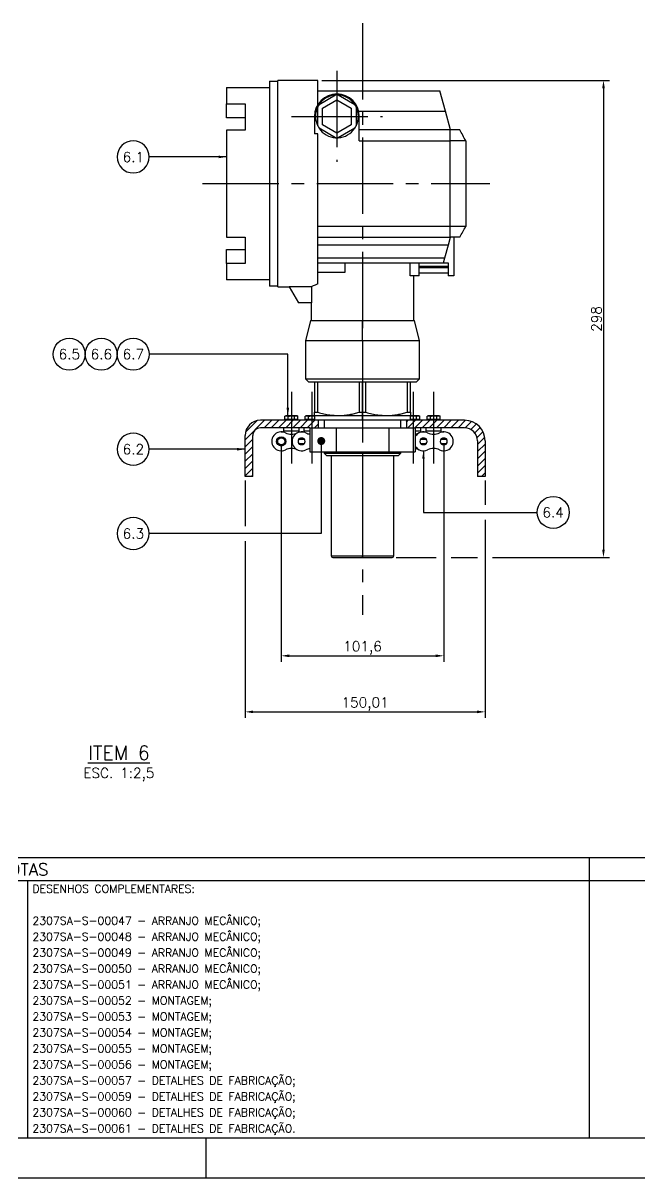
# Model space of a CAD drawing. Header units: metres. Extents: x 0 to 2102, y 0 to 1485.
# Drawn here: x 411 to 796, y 0 to 721 of the extents above; entities that cross this region are included whole.
import ezdxf
from ezdxf.enums import TextEntityAlignment as Align

# ---------------------------------------------------------------- set-up
doc = ezdxf.new("R2010")
doc.units = ezdxf.units.M
doc.header["$LTSCALE"] = 2.5
doc.linetypes.add('CENTER2', pattern=[28.575, 19.05, -3.175, 3.175, -3.175])
for name, color, linetype in [('FRL2', 2, 'Continuous'), ('FRL4', 4, 'Continuous'), ('FRL5', 5, 'Continuous'), ('FRL6', 6, 'Continuous'), ('FRL7', 7, 'Continuous'), ('FRR120', 5, 'Continuous'), ('FRR140', 5, 'Continuous'), ('FRR175', 1, 'Continuous'), ('FRR80', 3, 'Continuous'), ('GSB', 7, 'Continuous'), ('SC1', 7, 'CENTER2'), ('SDM', 7, 'Continuous'), ('SHA', 7, 'Continuous'), ('SL4', 4, 'Continuous'), ('SR80', 3, 'Continuous')]:
    doc.layers.add(name, color=color, linetype=linetype)
doc.styles.add('R100', font='simplex.shx', dxfattribs={"height": 2.5})
doc.styles.add('R120', font='simplex.shx', dxfattribs={"height": 3})
doc.styles.add('R140', font='simplex.shx', dxfattribs={"height": 3.5})
doc.styles.add('R80', font='simplex.shx', dxfattribs={"height": 2})
doc.styles.add('ROMANS', font='ROMANS.SHX')
doc.dimstyles.new('2.5___1-2.5', dxfattribs={"dimscale": 2.5, "dimtxt": 2.5, "dimasz": 2, "dimexe": 1.5, "dimexo": 1, "dimgap": 0.5, "dimtad": 1, "dimzin": 12, "dimtxsty": 'ROMANS', "dimcen": 0, "dimclrd": 256, "dimclre": 256, "dimclrt": 3, "dimazin": 3, "dimtfac": 1, "dimtmove": 0, "dimatfit": 0, "dimfxl": 1, "dimlwd": -1, "dimlwe": -1, "dimarcsym": 0})

# ---------------------------------------------------------------- blocks, each defined once
blk = doc.blocks.new('A1')
at = {"layer": 'FRL2'}
for p, q in [((165.5, 10), (165.5, 74.3)), ((210, 10), (210, 0))]:
    blk.add_line(p, q, dxfattribs=at)
at = {"layer": 'FRL4', "linetype": 'Continuous'}
blk.add_line((25, 74.3), (471, 74.3), dxfattribs=at)
at = {"layer": 'FRL5'}
blk.add_line((25, 80), (831, 80), dxfattribs=at)
at = {"layer": 'FRL5', "linetype": 'Continuous'}
blk.add_line((306, 10), (306, 80), dxfattribs=at)
at = {"layer": 'FRL6', "linetype": 'Continuous'}
blk.add_line((25, 10), (831, 10), dxfattribs=at)
at = {"layer": 'FRL7', "linetype": 'Continuous'}
blk.add_line((0, 0), (841, 0), dxfattribs=at)
at = {"layer": 'FRR120', "style": 'R120'}
blk.add_text('NOTAS', height=3, dxfattribs=at).set_placement((158.02, 75.57))
for tag, p in [('FASE_DO_PROJETO', (659, 46.29)), ('ÁREA_E/OU_SUBÁREA', (659, 40.79)), ('TÍTULO_DO_DESENHO', (659, 35.29)), ('SUBTÍTULO_1_DO_DESENHO', (659, 29.79)), ('SUBTÍTULO_2_DO_DESENHO', (659, 24.29))]:
    blk.add_attdef(tag, p, '', height=3, dxfattribs=at)
at = {"layer": 'FRR140', "style": 'R140', "width": 0.91}
for tag, p in [('ESCALA', (671, 14.35)), ('REVISÃO', (823.5, 14.68))]:
    blk.add_attdef(tag, text='', height=3.5, dxfattribs=at).set_placement(p, align=Align.MIDDLE)
for tag, p in [('NÚMERO_DA_CONTRATADA', (687.72, 12.6)), ('NUMERO_VALE', (752.89, 12.6))]:
    blk.add_attdef(tag, p, '', height=3.5, dxfattribs=at)
at = {"layer": 'FRR175', "style": 'R120'}
for tag, p in [('CLASSIFICAÇÃO', (811.83, 67.73)), ('PROJETO', (716.31, 53.59)), ('N_PROJ_SE', (793.5, 53.59)), ('N_CONTRATO', (796.97, 47.3))]:
    blk.add_attdef(tag, text='', height=3, dxfattribs=at).set_placement(p, align=Align.MIDDLE_CENTER)
at = {"layer": 'FRR80', "style": 'R80'}
for tag, p in [('8A_REV', (476, 77.07)), ('EMIS.', (486, 77.07)), ('PROJ.', (585, 77.07)), ('DES.', (597, 77.07)), ('VER.', (609, 77.07)), ('APR.', (621, 77.07)), ('AUT.', (633.01, 77.07)), ('7A_REV', (476, 71.37)), ('EMIS.', (486, 71.37)), ('PROJ.', (585, 71.37)), ('DES.', (597, 71.37)), ('VER.', (609, 71.37)), ('APR.', (621, 71.37)), ('AUT.', (633.01, 71.37)), ('6A_REV', (476, 65.67)), ('EMIS.', (486, 65.67)), ('PROJ.', (585, 65.67)), ('DES.', (597, 65.67)), ('VER.', (609, 65.67)), ('APR.', (621, 65.67)), ('AUT.', (633.01, 65.67)), ('5A_REV', (476, 59.97)), ('EMIS.', (486, 59.97)), ('PROJ.', (585, 59.97)), ('DES.', (597, 59.97)), ('VER.', (609, 59.97)), ('APR.', (621, 59.97)), ('AUT.', (633.01, 59.97)), ('4A_REV', (476, 54.27)), ('EMIS.', (486, 54.27)), ('PROJ.', (585, 54.27)), ('DES.', (597, 54.27)), ('VER.', (609, 54.27)), ('APR.', (621, 54.27)), ('AUT.', (633.01, 54.27)), ('3A_REV', (476, 48.57)), ('EMIS.', (486, 48.57)), ('PROJ.', (585, 48.57)), ('DES.', (597, 48.57)), ('VER.', (609, 48.57)), ('APR.', (621, 48.57)), ('AUT.', (633.01, 48.57)), ('2A_REV', (476, 42.87)), ('EMIS.', (486, 42.87)), ('PROJ.', (585, 42.87)), ('DES.', (597, 42.87)), ('VER.', (609, 42.87)), ('APR.', (621, 42.87)), ('AUT.', (633.01, 42.87)), ('1a_REV', (476, 37.17)), ('EMIS.', (486, 37.17)), ('PROJ.', (585, 37.17)), ('DES.', (597, 37.17)), ('VER.', (609, 37.17)), ('APR.', (621, 37.17)), ('AUT.', (633.01, 37.17))]:
    blk.add_attdef(tag, text='', height=2, dxfattribs=at).set_placement(p, align=Align.MIDDLE)
for p in [(492.61, 76.08), (492.61, 70.38), (492.61, 64.68), (492.61, 58.98), (492.61, 53.28), (492.61, 47.58), (492.61, 41.88), (492.61, 36.18)]:
    blk.add_attdef('DESCRIÇÃO_DA_REVISÃO', p, '', height=2, dxfattribs=at)
at = {"layer": 'FRR80', "style": 'R80', "width": 0.85}
for p in [(648, 77.07), (648, 71.37), (648, 65.67), (648, 59.97), (648, 54.27), (648, 48.57), (648, 42.87), (648, 37.17)]:
    blk.add_attdef('DATA', text='', height=2, dxfattribs=at).set_placement(p, align=Align.MIDDLE)
blk = doc.blocks.new('*D98')
at = {"layer": 'Defpoints', "color": 0, "transparency": 16777216}
for p in [(595.01, 685.45), (641.51, 387.45), (773.65, 387.45)]:
    blk.add_point(p, dxfattribs=at)
at = {"layer": 'SDM', "transparency": 16777216}
for p, q in [((597.51, 685.45), (777.4, 685.45)), ((773.65, 680.45), (773.65, 392.45)), ((644.01, 387.45), (669.12, 387.45)), ((678.5, 387.45), (694.94, 387.45)), ((704.32, 387.45), (777.4, 387.45))]:
    blk.add_line(p, q, dxfattribs=at)
for points in [[(772.82, 680.45), (774.49, 680.45), (773.65, 685.45)], [(772.82, 392.45), (774.49, 392.45), (773.65, 387.45)]]:
    blk.add_solid(points, dxfattribs=at)
at = {"layer": 'SDM', "color": 3, "transparency": 16777216, "insert": (769.28, 536.45), "char_height": 6.25, "attachment_point": 5, "rotation": 90, "style": 'ROMANS'}
blk.add_mtext('298', dxfattribs=at)
blk = doc.blocks.new('*D99')
at = {"layer": 'Defpoints', "color": 0, "transparency": 16777216}
for p in [(549.62, 438.15), (699.63, 438.15), (699.63, 291.05)]:
    blk.add_point(p, dxfattribs=at)
at = {"layer": 'SDM', "transparency": 16777216}
for p, q in [((549.62, 435.65), (549.62, 407.13)), ((699.63, 435.65), (699.63, 420.32)), ((699.63, 410.95), (699.63, 287.3)), ((549.62, 397.76), (549.62, 287.3)), ((554.62, 291.05), (694.63, 291.05))]:
    blk.add_line(p, q, dxfattribs=at)
for points in [[(554.62, 291.89), (554.62, 290.22), (549.62, 291.05)], [(694.63, 291.89), (694.63, 290.22), (699.63, 291.05)]]:
    blk.add_solid(points, dxfattribs=at)
at = {"layer": 'SDM', "color": 3, "transparency": 16777216, "insert": (624.63, 296.02), "char_height": 6.25, "attachment_point": 5, "style": 'ROMANS'}
blk.add_mtext('150,01', dxfattribs=at)
blk = doc.blocks.new('CORTE')
at = {"layer": 'GSB', "color": 4, "style": 'R140'}
blk.add_attdef('%%UCORTE', text='', height=3.5, dxfattribs=at).set_placement((-0.25, 2.38), align=Align.MIDDLE_CENTER)
at = {"layer": 'GSB', "color": 3, "style": 'R100'}
blk.add_attdef('ESC.', text='', height=2.5, dxfattribs=at).set_placement((-0.25, -2.62), align=Align.MIDDLE_CENTER)
blk = doc.blocks.new('ITEM')
at = {"layer": 'GSB'}
blk.add_circle((0, 0), 4, dxfattribs=at)
blk = doc.blocks.new('*D131')
at = {"layer": 'Defpoints', "color": 0, "transparency": 16777216}
for p in [(572.21, 459.98), (673.81, 459.98), (673.81, 326.06)]:
    blk.add_point(p, dxfattribs=at)
at = {"layer": 'SDM', "transparency": 16777216}
for p, q in [((572.21, 457.48), (572.21, 322.31)), ((673.81, 457.48), (673.81, 322.31)), ((577.21, 326.06), (668.81, 326.06))]:
    blk.add_line(p, q, dxfattribs=at)
for points in [[(577.21, 326.89), (577.21, 325.22), (572.21, 326.06)], [(668.81, 326.89), (668.81, 325.22), (673.81, 326.06)]]:
    blk.add_solid(points, dxfattribs=at)
at = {"layer": 'SDM', "color": 3, "transparency": 16777216, "insert": (623.01, 331.03), "char_height": 6.25, "attachment_point": 5, "style": 'ROMANS'}
blk.add_mtext('101,6', dxfattribs=at)

msp = doc.modelspace()

# ---------------------------------------------------------------- hatches: boundary and pattern name
at = {"layer": 'SHA'}
h = msp.add_hatch(dxfattribs=at)
h.set_pattern_fill('ANSI31', color=256)
h.set_pattern_definition([(45, (3770.6474, -399.5103), (-2.245064, 2.245064), [])])
h.paths.add_polyline_path([(686.869, 473.147), (653.009, 473.147), (650.509, 473.147), (650.509, 468.384), (656.004, 468.384), (686.869, 468.384, -0.4142136), (694.869, 460.384), (694.869, 438.147), (699.631, 438.147), (699.631, 460.384, 0.4142136)])
h.paths.add_polyline_path([(559.149, 468.384), (590.013, 468.384), (595.509, 468.384), (595.509, 473.147), (593.009, 473.147), (559.149, 473.147, 0.4142136), (549.624, 463.622), (549.624, 438.147), (554.386, 438.147), (554.386, 463.622, -0.4142136)])

# ---------------------------------------------------------------- linework, layer by layer
at = {"layer": 'SC1'}
for p, q in [((623.009, 721.207), (623.009, 351.687)), ((607.009, 691.347), (607.009, 634.547)), ((578.609, 662.947), (635.409, 662.947)), ((523.009, 620.947), (702.509, 620.947)), ((578.559, 490.947), (578.559, 446.147)), ((591.259, 490.947), (591.259, 446.147)), ((654.759, 490.947), (654.759, 446.147)), ((667.459, 490.947), (667.459, 446.147))]:
    msp.add_line(p, q, dxfattribs=at)
at = {"layer": 'SL4'}
for p, q in [((570.009, 556.447), (570.009, 685.447)), ((595.009, 685.447), (570.009, 685.447)), ((595.009, 670.158), (595.009, 685.447)), ((538.009, 680.947), (538.009, 670.832)), ((538.009, 680.947), (564.889, 680.947)), ((564.889, 684.947), (564.889, 556.947)), ((564.889, 684.947), (570.009, 684.947)), ((595.009, 678.947), (671.444, 678.947)), ((674.873, 666.15), (671.444, 678.947)), ((538.009, 670.832), (549.709, 670.832)), ((538.009, 662.137), (538.009, 670.832)), ((549.709, 670.832), (549.709, 654.286)), ((595.845, 670.358), (606.173, 676.321)), ((598.009, 668.143), (607.009, 673.339)), ((607.009, 673.339), (616.009, 668.143)), ((607.845, 676.321), (618.173, 670.358)), ((595.009, 656.984), (595.009, 668.91)), ((598.009, 657.751), (598.009, 668.143)), ((616.009, 668.143), (616.009, 657.751)), ((619.009, 668.91), (619.009, 656.984)), ((620.637, 666.15), (674.873, 666.15)), ((678.009, 654.447), (674.873, 666.15)), ((549.709, 662.137), (538.009, 662.137)), ((593.009, 662.947), (593.009, 652.06)), ((607.009, 652.555), (598.009, 657.751)), ((616.009, 657.751), (607.009, 652.555)), ((621.009, 647.668), (621.009, 662.947)), ((538.009, 654.286), (538.009, 587.608)), ((549.709, 654.286), (538.009, 654.286)), ((595.009, 652.06), (593.009, 652.06)), ((595.009, 558.335), (595.009, 652.06)), ((606.173, 649.573), (595.845, 655.536)), ((618.173, 655.536), (607.845, 649.573)), ((677.509, 654.447), (621.009, 654.447)), ((683.772, 654.447), (677.509, 654.447)), ((677.509, 654.447), (677.509, 647.668)), ((621.009, 647.668), (677.509, 647.668)), ((687.509, 647.668), (677.509, 647.668)), ((677.509, 647.668), (677.509, 594.226)), ((687.509, 647.668), (687.509, 594.226)), ((677.509, 594.226), (595.009, 594.226)), ((687.509, 594.226), (677.509, 594.226)), ((677.509, 594.226), (677.509, 587.447)), ((538.009, 587.608), (549.709, 587.608)), ((549.709, 587.608), (549.709, 571.062)), ((595.009, 587.447), (677.509, 587.447)), ((676.74, 582.711), (678.009, 587.447)), ((683.772, 587.447), (677.509, 587.447)), ((680.009, 587.447), (680.009, 563.447)), ((538.009, 579.756), (549.709, 579.756)), ((538.009, 571.062), (538.009, 579.756)), ((595.009, 582.711), (676.74, 582.711)), ((674.551, 574.544), (676.74, 582.711)), ((538.009, 571.062), (538.009, 560.947)), ((549.709, 571.062), (538.009, 571.062)), ((595.009, 574.544), (674.551, 574.544)), ((595.009, 571.447), (673.722, 571.447)), ((611.873, 571.447), (611.873, 565.447)), ((652.871, 563.447), (652.871, 571.447)), ((658.509, 563.447), (658.509, 571.447)), ((673.722, 571.447), (674.551, 574.544)), ((673.722, 571.447), (676.509, 571.447)), ((676.509, 571.447), (676.509, 563.447)), ((611.873, 565.447), (595.009, 565.447)), ((658.509, 563.447), (652.871, 563.447)), ((655.009, 535.447), (655.009, 563.447)), ((658.509, 569.447), (676.509, 569.447)), ((658.509, 568.498), (676.509, 568.498)), ((676.509, 564.947), (658.509, 564.947)), ((680.009, 563.447), (676.509, 563.447)), ((564.889, 560.947), (538.009, 560.947)), ((570.009, 556.947), (564.889, 556.947)), ((570.009, 556.447), (577.235, 556.447)), ((591.044, 556.464), (577.225, 556.464)), ((577.225, 556.464), (583.009, 546.447)), ((591.044, 556.464), (591.044, 546.447)), ((591.044, 546.447), (583.009, 546.447)), ((591.009, 546.447), (591.009, 535.447)), ((590.509, 535.447), (587.409, 522.747)), ((590.509, 535.447), (623.009, 535.447)), ((623.009, 522.747), (623.009, 535.447)), ((623.009, 535.447), (655.509, 535.447)), ((658.609, 522.747), (655.509, 535.447)), ((587.409, 522.747), (587.409, 498.947)), ((623.009, 522.747), (587.409, 522.747)), ((623.009, 522.747), (623.009, 498.947)), ((658.609, 522.747), (623.009, 522.747)), ((658.609, 498.947), (658.609, 522.747)), ((587.409, 498.947), (589.409, 496.947)), ((587.409, 498.947), (623.009, 498.947)), ((623.009, 498.947), (658.609, 498.947)), ((623.009, 498.947), (623.009, 496.947)), ((656.609, 496.947), (658.609, 498.947)), ((623.009, 496.947), (589.409, 496.947)), ((593.009, 496.947), (593.009, 478.168)), ((595.098, 478.168), (595.098, 496.947)), ((620.92, 496.947), (620.92, 478.168)), ((656.609, 496.947), (623.009, 496.947)), ((623.009, 478.168), (623.009, 496.947)), ((625.098, 478.168), (625.098, 496.947)), ((650.92, 496.947), (650.92, 478.168)), ((653.009, 478.168), (653.009, 496.947)), ((593.009, 478.168), (595.098, 478.168)), ((593.009, 476.147), (593.009, 473.147)), ((593.009, 476.147), (608.009, 476.147)), ((608.009, 476.147), (623.009, 476.147)), ((620.92, 478.168), (623.009, 478.168)), ((623.009, 478.168), (625.098, 478.168)), ((623.009, 476.147), (623.009, 478.168)), ((623.009, 476.147), (638.009, 476.147)), ((623.009, 473.147), (623.009, 476.147)), ((638.009, 476.147), (653.009, 476.147)), ((650.92, 478.168), (653.009, 478.168)), ((653.009, 473.147), (653.009, 476.147)), ((593.009, 473.147), (559.149, 473.147)), ((575.059, 475.947), (574.517, 475.634)), ((574.517, 475.634), (575.528, 475.947)), ((574.517, 473.547), (574.517, 475.634)), ((575.528, 473.547), (574.517, 473.547)), ((575.528, 475.947), (575.059, 475.947)), ((575.059, 473.547), (575.059, 473.147)), ((578.559, 475.947), (575.528, 475.947)), ((576.538, 473.547), (575.528, 473.547)), ((576.538, 473.547), (576.538, 475.634)), ((578.559, 473.547), (576.538, 473.547)), ((581.59, 475.947), (578.559, 475.947)), ((580.58, 473.547), (578.559, 473.547)), ((580.58, 475.634), (581.59, 475.947)), ((580.58, 473.547), (580.58, 475.634)), ((581.59, 473.547), (580.58, 473.547)), ((582.059, 475.947), (581.59, 475.947)), ((582.6, 473.547), (581.59, 473.547)), ((582.6, 475.634), (582.059, 475.947)), ((582.059, 473.147), (582.059, 473.547)), ((582.6, 473.547), (582.6, 475.634)), ((587.759, 475.947), (587.217, 475.634)), ((587.217, 475.634), (588.228, 475.947)), ((587.217, 473.547), (587.217, 475.634)), ((588.228, 473.547), (587.217, 473.547)), ((588.228, 475.947), (587.759, 475.947)), ((587.759, 473.547), (587.759, 473.147)), ((591.259, 475.947), (588.228, 475.947)), ((589.238, 473.547), (588.228, 473.547)), ((589.238, 473.547), (589.238, 475.634)), ((591.259, 473.547), (589.238, 473.547)), ((593.009, 475.947), (591.259, 475.947)), ((593.009, 473.547), (591.259, 473.547)), ((623.009, 473.147), (593.009, 473.147)), ((595.509, 468.384), (595.509, 473.147)), ((599.107, 473.147), (599.107, 468.384)), ((638.009, 473.147), (623.009, 473.147)), ((623.009, 473.147), (623.009, 468.384)), ((653.009, 473.147), (638.009, 473.147)), ((646.91, 468.384), (646.91, 473.147)), ((650.509, 473.147), (650.509, 468.384)), ((654.759, 475.947), (653.009, 475.947)), ((654.759, 473.547), (653.009, 473.547)), ((686.869, 473.147), (653.009, 473.147)), ((657.79, 475.947), (654.759, 475.947)), ((656.78, 473.547), (654.759, 473.547)), ((656.78, 475.634), (657.79, 475.947)), ((656.78, 473.547), (656.78, 475.634)), ((657.79, 473.547), (656.78, 473.547)), ((658.259, 475.947), (657.79, 475.947)), ((658.8, 473.547), (657.79, 473.547)), ((658.8, 475.634), (658.259, 475.947)), ((658.259, 473.147), (658.259, 473.547)), ((658.8, 473.547), (658.8, 475.634)), ((663.959, 475.947), (663.417, 475.634)), ((663.417, 475.634), (664.428, 475.947)), ((663.417, 473.547), (663.417, 475.634)), ((664.428, 473.547), (663.417, 473.547)), ((664.428, 475.947), (663.959, 475.947)), ((663.959, 473.547), (663.959, 473.147)), ((667.459, 475.947), (664.428, 475.947)), ((665.438, 473.547), (664.428, 473.547)), ((665.438, 473.547), (665.438, 475.634)), ((667.459, 473.547), (665.438, 473.547)), ((670.49, 475.947), (667.459, 475.947)), ((669.48, 473.547), (667.459, 473.547)), ((669.48, 475.634), (670.49, 475.947)), ((669.48, 473.547), (669.48, 475.634)), ((670.49, 473.547), (669.48, 473.547)), ((670.959, 475.947), (670.49, 475.947)), ((671.5, 473.547), (670.49, 473.547)), ((671.5, 475.634), (670.959, 475.947)), ((670.959, 473.147), (670.959, 473.547)), ((671.5, 473.547), (671.5, 475.634)), ((549.624, 438.147), (549.624, 463.622)), ((554.386, 438.147), (554.386, 463.622)), ((590.013, 468.384), (559.149, 468.384)), ((572.209, 465.889), (573.809, 465.889)), ((573.809, 466.634), (573.809, 468.384)), ((573.809, 465.889), (573.809, 466.634)), ((573.809, 466.634), (583.309, 466.634)), ((583.309, 466.634), (583.309, 468.384)), ((583.309, 465.889), (583.309, 466.634)), ((583.309, 465.889), (584.909, 465.889)), ((584.909, 465.889), (586.509, 465.889)), ((586.509, 466.634), (586.509, 468.384)), ((586.509, 465.889), (586.509, 466.634)), ((586.509, 466.634), (590.013, 466.634)), ((590.013, 468.384), (590.013, 453.384)), ((590.013, 468.384), (606.511, 468.384)), ((606.511, 468.384), (606.511, 453.384)), ((606.511, 468.384), (639.507, 468.384)), ((639.507, 468.384), (639.507, 453.384)), ((639.507, 468.384), (656.004, 468.384)), ((686.869, 468.384), (656.004, 468.384)), ((656.004, 468.384), (656.004, 453.384)), ((656.004, 466.634), (659.509, 466.634)), ((659.509, 466.634), (659.509, 468.384)), ((659.509, 465.889), (659.509, 466.634)), ((659.509, 465.889), (661.109, 465.889)), ((661.109, 465.889), (662.709, 465.889)), ((662.709, 466.634), (662.709, 468.384)), ((662.709, 465.889), (662.709, 466.634)), ((662.709, 466.634), (672.209, 466.634)), ((672.209, 466.634), (672.209, 468.384)), ((672.209, 465.889), (672.209, 466.634)), ((672.209, 465.889), (673.809, 465.889)), ((583.129, 461.319), (586.689, 461.319)), ((583.129, 458.649), (586.689, 458.649)), ((659.329, 461.319), (662.889, 461.319)), ((659.329, 458.649), (662.889, 458.649)), ((672.029, 461.319), (675.589, 461.319)), ((672.029, 458.649), (675.589, 458.649)), ((694.869, 460.384), (694.869, 438.147)), ((699.631, 460.384), (699.631, 438.147)), ((590.013, 453.384), (606.511, 453.384)), ((599.107, 453.384), (599.107, 452.626)), ((599.107, 452.626), (600.586, 451.147)), ((599.107, 452.626), (623.009, 452.626)), ((600.586, 451.147), (623.009, 451.147)), ((603.509, 451.147), (603.509, 388.447)), ((606.511, 453.384), (639.507, 453.384)), ((623.009, 453.384), (623.009, 452.626)), ((623.009, 452.626), (646.91, 452.626)), ((623.009, 452.626), (623.009, 451.147)), ((623.009, 451.147), (645.431, 451.147)), ((623.009, 451.147), (623.009, 388.447)), ((639.507, 453.384), (656.004, 453.384)), ((642.509, 388.447), (642.509, 451.147)), ((645.431, 451.147), (646.91, 452.626)), ((646.91, 452.626), (646.91, 453.384)), ((554.386, 438.147), (549.624, 438.147)), ((699.631, 438.147), (694.869, 438.147)), ((603.509, 388.447), (623.009, 388.447)), ((604.509, 387.447), (623.009, 387.447)), ((623.009, 387.447), (623.009, 388.447)), ((623.009, 388.447), (642.509, 388.447)), ((623.009, 387.447), (641.509, 387.447))]:
    msp.add_line(p, q, dxfattribs=at)
for radius in [2.893, 2.804, 2.314, 2.225]:
    msp.add_circle((572.209, 459.984), radius, dxfattribs=at)
for centre, radius, start, end in [((607.009, 662.947), 14, 90, 180), ((607.009, 662.947), 13.4, 93.575608, 146.424392), ((607.009, 662.947), 13.4, 90, 93.575608), ((607.009, 662.947), 14, 0, 90), ((607.009, 662.947), 13.4, 86.424392, 90), ((607.009, 662.947), 13.4, 33.575608, 86.424392), ((607.009, 662.947), 13.4, 153.575608, 206.424392), ((607.009, 662.947), 13.4, 146.424392, 153.575608), ((607.009, 662.947), 13.4, 26.424392, 33.575608), ((607.009, 662.947), 13.4, 333.575608, 26.424392), ((607.009, 662.947), 13.4, 206.424392, 213.575608), ((607.009, 662.947), 13.4, 326.424392, 333.575608), ((607.009, 662.947), 13.4, 213.575608, 266.424392), ((607.009, 662.947), 13.4, 266.424392, 270), ((607.009, 662.947), 13.4, 270, 273.575608), ((607.009, 662.947), 13.4, 273.575608, 326.424392), ((631.009, 620.947), 62.5, 25.311065, 32.411754), ((631.009, 620.947), 62.5, 327.588246, 334.688935), ((559.149, 463.622), 9.525, 90, 180), ((686.869, 460.384), 12.763, 0, 90), ((559.149, 463.622), 4.763, 90, 180), ((572.209, 459.984), 5.905, 63.640837, 296.359164), ((578.559, 472.799), 8.397, 243.640839, 296.359161), ((584.909, 459.984), 5.905, 63.640839, 296.359164), ((591.259, 472.799), 8.397, 243.640837, 261.469466), ((661.109, 459.984), 5.905, 63.640839, 149.817161), ((654.759, 472.799), 8.397, 278.530534, 296.359161), ((667.459, 472.799), 8.397, 243.640837, 296.359161), ((673.809, 459.984), 5.905, 243.640839, 116.359164), ((686.869, 460.384), 8, 0, 90), ((578.559, 447.17), 8.397, 63.640837, 116.359161), ((584.909, 459.984), 2.225, 143.130102, 216.869898), ((584.909, 459.984), 2.225, 323.130102, 36.869898), ((591.259, 447.17), 8.397, 98.530534, 116.359161), ((661.109, 459.984), 5.905, 210.182839, 296.359164), ((654.759, 447.17), 8.397, 63.640837, 81.469466), ((661.109, 459.984), 2.225, 143.130102, 216.869898), ((661.109, 459.984), 2.225, 323.130102, 36.869898), ((667.459, 447.17), 8.397, 63.640837, 116.359161), ((673.809, 459.984), 2.225, 143.130102, 216.869898), ((673.809, 459.984), 2.225, 323.130102, 36.869898), ((604.509, 388.447), 1, 180, 270), ((641.509, 388.447), 1, 270, 0)]:
    msp.add_arc(centre, radius, start, end, dxfattribs=at)
for points, knots in [([(595.009, 558.335), (594.452, 558.082), (593.339, 557.577), (592.158, 557.011), (591.334, 556.608), (591.14, 556.512), (591.044, 556.464)], [0, 0, 0, 0, 0.2529184, 0.5051938, 0.7549002, 1, 1, 1, 1]), ([(593.009, 476.147), (593.009, 476.177), (593.009, 476.239), (593.009, 476.701), (593.009, 477.341), (593.009, 477.887), (593.009, 478.168)], [0, 0, 0, 0, 0.26828836, 0.54105748, 0.76421873, 1, 1, 1, 1]), ([(595.098, 478.168), (596.359, 477.82), (598.802, 477.147), (603.108, 476.349), (606.167, 476.223), (608.009, 476.147)], [0, 0, 0, 0, 0.2977358, 0.5770217, 1, 1, 1, 1]), ([(608.009, 476.147), (609.177, 476.177), (611.534, 476.239), (614.841, 476.701), (617.98, 477.341), (619.922, 477.887), (620.92, 478.168)], [0, 0, 0, 0, 0.26828836, 0.54105748, 0.76421873, 1, 1, 1, 1]), ([(625.098, 478.168), (626.359, 477.82), (628.802, 477.147), (633.108, 476.349), (636.167, 476.223), (638.009, 476.147)], [0, 0, 0, 0, 0.2977358, 0.5770217, 1, 1, 1, 1]), ([(638.009, 476.147), (639.177, 476.177), (641.534, 476.239), (644.841, 476.701), (647.98, 477.341), (649.922, 477.887), (650.92, 478.168)], [0, 0, 0, 0, 0.2682884, 0.5410575, 0.7642187, 1, 1, 1, 1]), ([(653.009, 478.168), (653.009, 477.82), (653.009, 477.147), (653.009, 476.349), (653.009, 476.223), (653.009, 476.147)], [0, 0, 0, 0, 0.2977358, 0.5770217, 1, 1, 1, 1]), ([(575.528, 475.947), (575.552, 475.947), (575.893, 475.942), (576.227, 475.783), (576.538, 475.634)], [0, 0, 0, 0, 0.0701742, 1, 1, 1, 1]), ([(576.538, 475.634), (577.057, 475.764), (577.723, 475.93), (578.407, 475.944), (578.559, 475.947)], [0, 0, 0, 0, 0.7781315, 1, 1, 1, 1]), ([(578.559, 475.947), (579.107, 475.906), (579.791, 475.856), (580.449, 475.671), (580.58, 475.634)], [0, 0, 0, 0, 0.8017253, 1, 1, 1, 1]), ([(581.59, 475.947), (581.614, 475.947), (581.955, 475.942), (582.289, 475.783), (582.6, 475.634)], [0, 0, 0, 0, 0.0701742, 1, 1, 1, 1]), ([(588.228, 475.947), (588.252, 475.947), (588.593, 475.942), (588.927, 475.783), (589.238, 475.634)], [0, 0, 0, 0, 0.0701742, 1, 1, 1, 1]), ([(589.238, 475.634), (589.757, 475.764), (590.423, 475.93), (591.107, 475.944), (591.259, 475.947)], [0, 0, 0, 0, 0.7781315, 1, 1, 1, 1]), ([(591.259, 475.947), (591.808, 475.911), (592.4, 475.872), (592.968, 475.718), (593.009, 475.707)], [0, 0, 0, 0, 0.92881624, 1, 1, 1, 1]), ([(653.009, 475.685), (653.438, 475.791), (654.015, 475.933), (654.607, 475.944), (654.759, 475.947)], [0, 0, 0, 0, 0.7436592, 1, 1, 1, 1]), ([(654.759, 475.947), (655.307, 475.906), (655.991, 475.856), (656.649, 475.671), (656.78, 475.634)], [0, 0, 0, 0, 0.8017253, 1, 1, 1, 1]), ([(657.79, 475.947), (657.814, 475.947), (658.155, 475.942), (658.489, 475.783), (658.8, 475.634)], [0, 0, 0, 0, 0.0701742, 1, 1, 1, 1]), ([(664.428, 475.947), (664.452, 475.947), (664.793, 475.942), (665.127, 475.783), (665.438, 475.634)], [0, 0, 0, 0, 0.0701742, 1, 1, 1, 1]), ([(665.438, 475.634), (665.957, 475.764), (666.623, 475.93), (667.307, 475.944), (667.459, 475.947)], [0, 0, 0, 0, 0.7781315, 1, 1, 1, 1]), ([(667.459, 475.947), (668.007, 475.906), (668.691, 475.856), (669.349, 475.671), (669.48, 475.634)], [0, 0, 0, 0, 0.8017253, 1, 1, 1, 1]), ([(670.49, 475.947), (670.514, 475.947), (670.855, 475.942), (671.189, 475.783), (671.5, 475.634)], [0, 0, 0, 0, 0.0701742, 1, 1, 1, 1]), ([(583.129, 461.319), (583.24, 461.449), (583.459, 461.705), (583.899, 461.989), (584.388, 462.169), (584.909, 462.23), (585.429, 462.169), (585.918, 461.989), (586.358, 461.705), (586.577, 461.449), (586.689, 461.319)], [0, 0, 0, 0, 0.1300426, 0.2559823, 0.3791066, 0.5, 0.6208934, 0.7440177, 0.8699574, 1, 1, 1, 1]), ([(659.329, 461.319), (659.44, 461.449), (659.659, 461.705), (660.099, 461.989), (660.588, 462.169), (661.109, 462.23), (661.629, 462.169), (662.118, 461.989), (662.558, 461.705), (662.777, 461.449), (662.889, 461.319)], [0, 0, 0, 0, 0.1300426, 0.2559823, 0.3791066, 0.5, 0.6208934, 0.7440177, 0.8699574, 1, 1, 1, 1]), ([(672.029, 461.319), (672.14, 461.449), (672.359, 461.705), (672.799, 461.989), (673.288, 462.169), (673.809, 462.23), (674.329, 462.169), (674.818, 461.989), (675.258, 461.705), (675.477, 461.449), (675.589, 461.319)], [0, 0, 0, 0, 0.1300426, 0.2559823, 0.3791066, 0.5, 0.6208934, 0.7440177, 0.8699574, 1, 1, 1, 1]), ([(586.689, 458.649), (586.577, 458.52), (586.358, 458.264), (585.918, 457.98), (585.429, 457.8), (584.909, 457.739), (584.388, 457.8), (583.899, 457.98), (583.459, 458.264), (583.24, 458.52), (583.129, 458.649)], [0, 0, 0, 0, 0.1300426, 0.2559823, 0.3791066, 0.5, 0.6208934, 0.7440177, 0.8699574, 1, 1, 1, 1]), ([(662.889, 458.649), (662.777, 458.52), (662.558, 458.264), (662.118, 457.98), (661.629, 457.8), (661.109, 457.739), (660.588, 457.8), (660.099, 457.98), (659.659, 458.264), (659.44, 458.52), (659.329, 458.649)], [0, 0, 0, 0, 0.1300426, 0.2559823, 0.3791066, 0.5, 0.6208934, 0.7440177, 0.8699574, 1, 1, 1, 1]), ([(675.589, 458.649), (675.477, 458.52), (675.258, 458.264), (674.818, 457.98), (674.329, 457.8), (673.809, 457.739), (673.288, 457.8), (672.799, 457.98), (672.359, 458.264), (672.14, 458.52), (672.029, 458.649)], [0, 0, 0, 0, 0.1300426, 0.2559823, 0.3791066, 0.5, 0.6208934, 0.7440177, 0.8699574, 1, 1, 1, 1])]:
    msp.add_open_spline(points, degree=3, knots=knots, dxfattribs=at)

# ---------------------------------------------------------------- block references
at = {"xscale": 2.499999999999972, "yscale": 2.499999999999972, "zscale": 2.499999999999972}
msp.add_blockref('A1', (0, 0), dxfattribs=at)
at = {"layer": 'GSB'}
ref = msp.add_blockref('ITEM', (479.671, 637.626), dxfattribs=dict(at, xscale=-2.5, yscale=2.5, zscale=2.5))
ref.add_attrib('1', '6.1', dxfattribs={"color": 3, "height": 6.25, "style": 'R100'}).set_placement((479.755, 637.573), align=Align.MIDDLE_CENTER)
ref = msp.add_blockref('ITEM', (439.671, 514.392), dxfattribs=dict(at, xscale=2.5, yscale=2.5, zscale=2.5, rotation=180))
ref.add_attrib('1', '6.5', dxfattribs={"color": 3, "height": 6.25, "style": 'R100'}).set_placement((439.755, 514.445), align=Align.MIDDLE_CENTER)
ref = msp.add_blockref('ITEM', (459.671, 514.392), dxfattribs=dict(at, xscale=2.5, yscale=2.5, zscale=2.5, rotation=180))
ref.add_attrib('1', '6.6', dxfattribs={"color": 3, "height": 6.25, "style": 'R100'}).set_placement((459.755, 514.445), align=Align.MIDDLE_CENTER)
ref = msp.add_blockref('ITEM', (479.671, 514.392), dxfattribs=dict(at, xscale=2.5, yscale=2.5, zscale=2.5, rotation=180))
ref.add_attrib('1', '6.7', dxfattribs={"color": 3, "height": 6.25, "style": 'R100'}).set_placement((479.755, 514.445), align=Align.MIDDLE_CENTER)
ref = msp.add_blockref('ITEM', (479.671, 455.07), dxfattribs=dict(at, xscale=-2.5, yscale=2.5, zscale=2.5))
ref.add_attrib('1', '6.2', dxfattribs={"color": 3, "height": 6.25, "style": 'R100'}).set_placement((479.755, 455.016), align=Align.MIDDLE_CENTER)
ref = msp.add_blockref('ITEM', (742.256, 415.634), dxfattribs=dict(at, xscale=2.5, yscale=2.5, zscale=2.5))
ref.add_attrib('1', '6.4', dxfattribs={"color": 3, "height": 6.25, "style": 'R100'}).set_placement((742.171, 415.581), align=Align.MIDDLE_CENTER)
ref = msp.add_blockref('ITEM', (479.671, 402.446), dxfattribs=dict(at, xscale=-2.5, yscale=2.5, zscale=2.5))
ref.add_attrib('1', '6.3', dxfattribs={"color": 3, "height": 6.25, "style": 'R100'}).set_placement((479.755, 402.392), align=Align.MIDDLE_CENTER)
at = {"layer": 'GSB', "xscale": 2.5, "yscale": 2.5, "zscale": 2.5}
msp.add_blockref('CORTE', (471.312, 259.437), dxfattribs=at).add_auto_attribs({'%%UCORTE': '%%uITEM 6', 'ESC.': 'ESC. 1:2,5'})

# ---------------------------------------------------------------- texts
at = {"layer": 'SR80', "style": 'R80'}
for s, p in [('DESENHOS COMPLEMENTARES:', (416.632, 178.093)), ('2307SA-S-00047 - ARRANJO MECÂNICO;', (416.632, 158.133)), ('2307SA-S-00048 - ARRANJO MECÂNICO;', (416.632, 148.152)), ('2307SA-S-00049 - ARRANJO MECÂNICO;', (416.632, 138.172)), ('2307SA-S-00050 - ARRANJO MECÂNICO;', (416.632, 128.192)), ('2307SA-S-00051 - ARRANJO MECÂNICO;', (416.632, 118.212)), ('2307SA-S-00052 - MONTAGEM;', (416.632, 108.231)), ('2307SA-S-00053 - MONTAGEM;', (416.632, 98.251)), ('2307SA-S-00054 - MONTAGEM;', (416.632, 88.271)), ('2307SA-S-00055 - MONTAGEM;', (416.632, 78.291)), ('2307SA-S-00056 - MONTAGEM;', (416.632, 68.311)), ('2307SA-S-00057 - DETALHES DE FABRICAÇÃO;', (416.632, 58.33)), ('2307SA-S-00059 - DETALHES DE FABRICAÇÃO;', (416.632, 48.35)), ('2307SA-S-00060 - DETALHES DE FABRICAÇÃO;', (416.632, 38.37)), ('2307SA-S-00061 - DETALHES DE FABRICAÇÃO.', (416.632, 28.39))]:
    msp.add_text(s, height=5, dxfattribs=at).set_placement(p)

# ---------------------------------------------------------------- dimensions: what is measured, and where the dimension line sits
at = {"layer": 'SDM'}
dim = msp.add_linear_dim(base=(773.655, 387.447), p1=(595.009, 685.447), p2=(641.509, 387.447), angle=90, dimstyle='2.5___1-2.5', dxfattribs=at)
dim.commit()
dim.dimension.update_dxf_attribs({"geometry": '*D98', "text_midpoint": (769.28, 536.447)})
dim = msp.add_linear_dim(base=(673.809, 326.057), p1=(572.209, 459.984), p2=(673.809, 459.984), dimstyle='2.5___1-2.5', dxfattribs=at)
dim.commit()
dim.dimension.update_dxf_attribs({"geometry": '*D131', "text_midpoint": (623.009, 331.028)})
dim = msp.add_linear_dim(base=(699.631, 291.052), p1=(549.624, 438.147), p2=(699.631, 438.147), dimstyle='2.5___1-2.5', dxfattribs=at)
dim.commit()
dim.dimension.update_dxf_attribs({"geometry": '*D99', "text_midpoint": (624.628, 291.052), "dimtype": 160})

# ---------------------------------------------------------------- leaders
for points, override in [([(538.009, 637.626), (489.671, 637.626)], {"dimgap": 0.5, "dimtad": 0}), ([(576.327, 475.947), (576.327, 514.392), (489.671, 514.392)], {"dimgap": 0.5, "dimtad": 0}), ([(597.195, 460.199), (597.195, 402.446), (489.671, 402.446)], {"dimgap": 0.5, "dimtad": 0, "dimldrblk": 'Dot'}), ([(549.624, 455.07), (489.671, 455.07)], {"dimgap": 0.5, "dimtad": 0}), ([(661.109, 454.079), (661.109, 415.634), (732.256, 415.634)], {"dimgap": 0.5, "dimtad": 0})]:
    msp.add_leader(points, dimstyle='2.5___1-2.5', override=override, dxfattribs=at)

doc.saveas('drawing.dxf')
